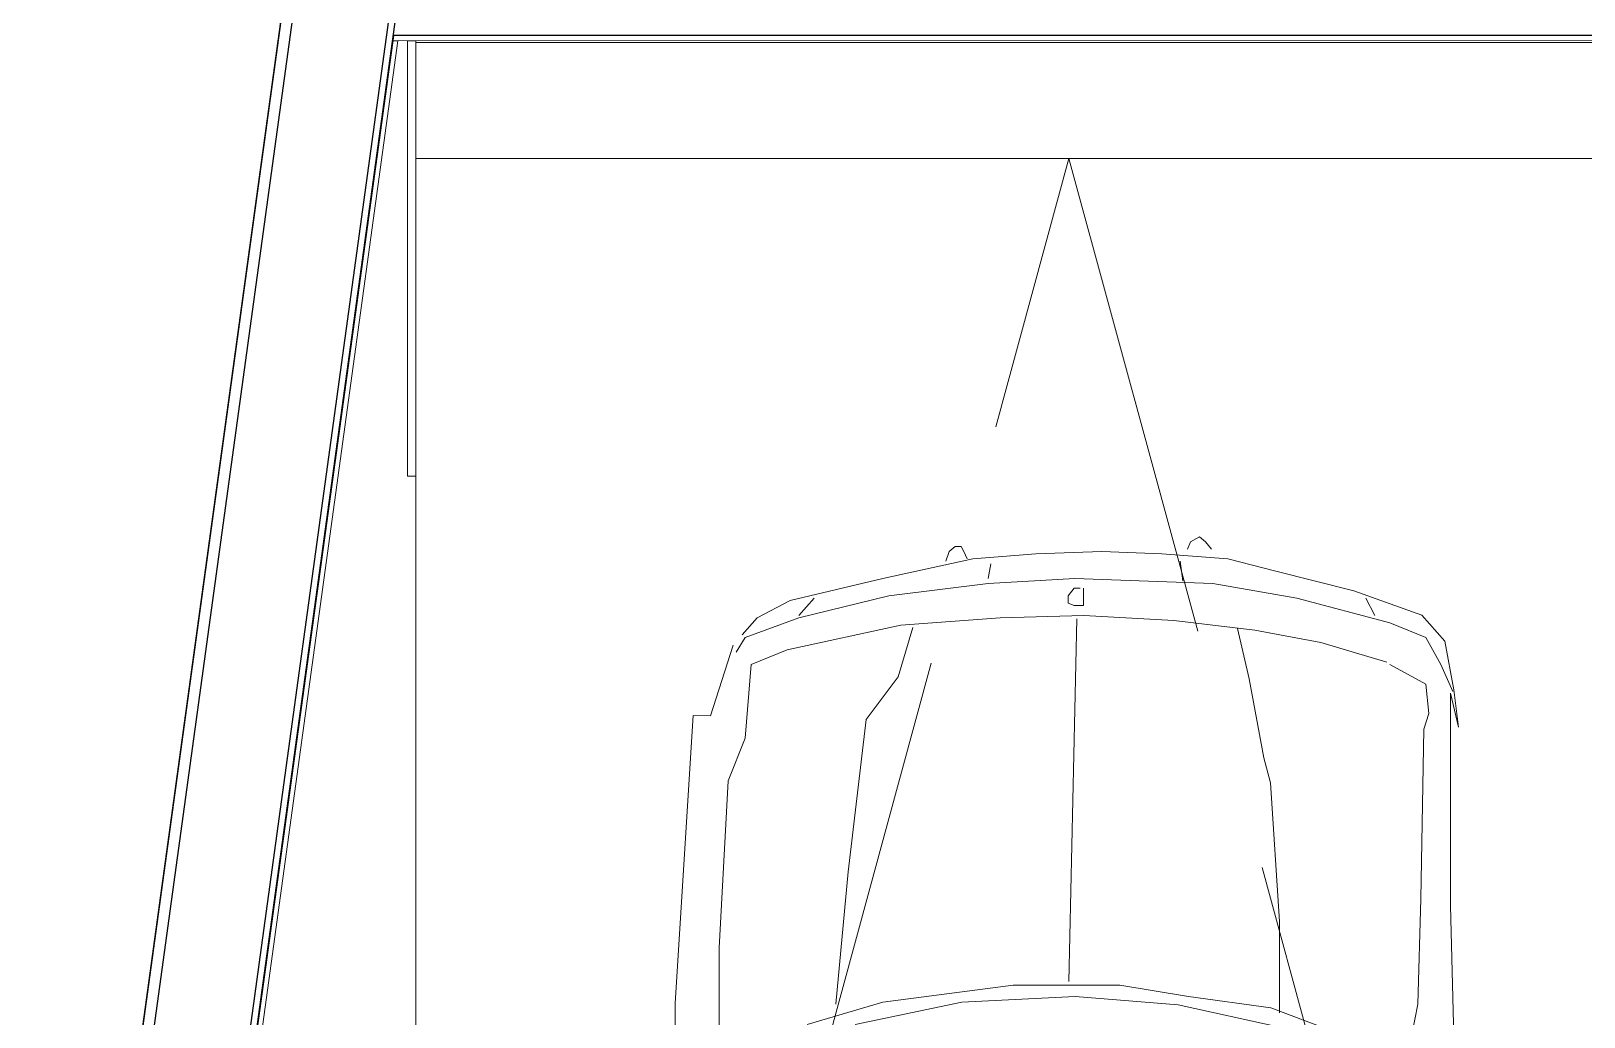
# Model space of a CAD drawing. Header units: metres. Extents: x 42 to 199, y -121 to 268.
# Drawn here: x 76.638 to 80.204, y -60.667 to -58.403 of the extents above; entities that cross this region are included whole.
import ezdxf

# ---------------------------------------------------------------- set-up
doc = ezdxf.new("R2010")
doc.units = ezdxf.units.M
doc.header["$LTSCALE"] = 0.3
doc.linetypes.add('( Hidden )', pattern=[0.375, 0.25, -0.125])
doc.layers.get('0').update_dxf_attribs({"color": 8})
for name, color, linetype in [('A-ELEVATION 5', 8, 'Continuous'), ('A-Site Boundary', 8, 'Continuous'), ('A-Wall-Full', 8, 'Continuous'), ('A-Wall-Plst', 8, 'Continuous')]:
    doc.layers.add(name, color=color, linetype=linetype)
doc.layers.add('A-Furniture', color=8, linetype='Continuous', lineweight=0)
doc.layers.add('DA HOUSE ARCH LAYOUT', color=8, linetype='Continuous', lineweight=9)

# ---------------------------------------------------------------- blocks, each defined once
blk = doc.blocks.new('zw$195B-flat-1-flat-1-flat-1-flat-1-flat-1-flat-1')
at = {"layer": 'A-Site Boundary', "color": 8, "ltscale": 0.6}
for points in [[(30.9785, 5.1523), (30.2862, -1.8121), (29.6282, -8.4313), (29.1107, -13.637), (28.9733, -15.0186), (28.765, -17.114), (28.5491, -19.2858), (28.4154, -20.6307), (28.2929, -21.8633), (28.0026, -24.7832), (27.6923, -27.9053), (27.517, -29.6682), (27.2042, -32.8151), (26.8782, -36.0943), (26.5516, -39.3802), (-7.0022, -34.7719)], [(30.7198, 5.178), (30.0275, -1.7864), (29.3695, -8.4055), (28.852, -13.6112), (28.7146, -14.9928), (28.5063, -17.0883), (28.2904, -19.2601), (28.1567, -20.6049), (28.0342, -21.8376), (27.7439, -24.7575), (27.4336, -27.8796), (27.2583, -29.6425), (26.9455, -32.7893), (26.6195, -36.0686), (26.3195, -39.0858), (-6.7217, -34.548), (-6.3673, -30.4861), (-5.6909, -22.7347), (-5.0415, -15.2918), (-4.322, -7.0464), (-3.7186, -0.1311), (-3.2226, 5.5538)]]:
    blk.add_lwpolyline(points, dxfattribs=at)
blk = doc.blocks.new('car')
at = {"layer": 'A-Furniture'}
for p, q in [((32.8889, 18.9442), (32.8751, 18.9329)), ((32.9094, 18.9329), (32.8889, 18.9442)), ((32.8236, 18.8938), (32.975, 18.9051)), ((32.8751, 18.9329), (32.8613, 18.9161)), ((32.9161, 18.9161), (32.9094, 18.9329)), ((32.975, 18.9051), (33.113, 18.9106)), ((33.113, 18.9106), (33.2645, 18.9051)), ((33.2645, 18.9051), (33.4092, 18.8938)), ((33.4297, 18.9106), (33.4226, 18.8938)), ((33.4364, 18.9219), (33.4297, 18.9106)), ((33.4502, 18.9219), (33.4364, 18.9219)), ((33.464, 18.9106), (33.4502, 18.9219)), ((33.4711, 18.8883), (33.464, 18.9106)), ((32.7132, 18.8657), (32.8236, 18.8938)), ((32.9336, 18.8883), (32.9269, 18.8431)), ((33.3678, 18.8825), (33.3745, 18.8486)), ((33.4092, 18.8938), (33.6159, 18.8486)), ((32.5341, 18.8205), (32.7132, 18.8657)), ((32.6651, 18.8037), (32.8579, 18.8373)), ((32.8579, 18.8373), (33.175, 18.8486)), ((33.175, 18.8486), (33.3745, 18.8373)), ((33.3745, 18.8373), (33.6021, 18.8092)), ((33.6159, 18.8486), (33.8292, 18.7979)), ((32.3782, 18.7646), (32.5341, 18.8205)), ((32.4517, 18.7472), (32.6651, 18.8037)), ((32.5069, 18.8037), (32.486, 18.764)), ((33.1556, 18.8263), (33.1556, 18.7982)), ((33.1556, 18.7982), (33.1556, 18.7869)), ((33.1765, 18.8263), (33.1627, 18.8263)), ((33.1903, 18.8092), (33.1765, 18.8263)), ((33.1903, 18.7924), (33.1903, 18.8092)), ((33.6021, 18.8092), (33.8087, 18.7585)), ((33.774, 18.8037), (33.8087, 18.764)), ((33.8292, 18.7979), (33.9049, 18.7585)), ((32.3256, 18.7047), (32.3782, 18.7646)), ((32.9474, 18.7527), (33.1541, 18.764)), ((33.1541, 18.764), (33.3469, 18.7585)), ((33.1556, 18.7869), (33.1765, 18.7869)), ((33.1765, 18.7869), (33.1903, 18.7924)), ((32.3689, 18.7133), (32.4517, 18.7472)), ((32.6102, 18.702), (32.7617, 18.7301)), ((32.7617, 18.7301), (32.9474, 18.7527)), ((32.8012, 18.7341), (32.7744, 18.6186)), ((33.1705, 18.756), (33.1888, 17.9232)), ((33.3469, 18.7585), (33.5744, 18.7414)), ((33.5468, 18.7359), (33.5812, 18.6232)), ((33.5744, 18.7414), (33.8359, 18.6852)), ((33.8087, 18.7585), (33.9325, 18.7133)), ((33.9049, 18.7585), (33.9392, 18.7191)), ((32.3047, 18.5929), (32.3256, 18.7047)), ((32.3346, 18.6513), (32.3689, 18.7133)), ((32.4584, 18.6568), (32.6102, 18.702)), ((33.9325, 18.7133), (33.953, 18.6794)), ((33.9598, 18.6959), (34.012, 18.5331)), ((33.8359, 18.6852), (33.9187, 18.6513)), ((32.307, 18.5893), (32.3346, 18.6513)), ((32.4517, 18.6513), (32.3689, 18.6061)), ((32.7744, 18.6186), (32.7408, 18.4372)), ((33.5812, 18.6232), (33.6546, 18.5253)), ((33.9187, 18.6513), (33.9325, 18.4821)), ((32.2943, 18.5074), (32.3047, 18.5929)), ((32.3126, 18.5857), (32.2943, 18.5074)), ((32.3126, 18.0967), (32.3126, 18.5857)), ((32.3689, 18.6061), (32.3622, 18.5386)), ((32.3622, 18.5386), (32.3734, 18.5027)), ((33.6546, 18.5253), (33.696, 18.1755)), ((34.012, 18.5331), (34.0515, 18.5341)), ((34.0515, 18.5341), (34.0933, 17.8737)), ((32.3734, 18.5027), (32.3805, 18.1135)), ((33.9325, 18.4821), (33.9713, 18.3841)), ((32.7408, 18.4372), (32.7255, 18.3796)), ((32.7255, 18.3796), (32.7053, 18.0607)), ((33.9713, 18.3841), (33.9922, 18.0005)), ((33.696, 18.1755), (33.7237, 17.871)), ((32.3021, 17.6935), (32.3126, 18.0967)), ((32.3805, 18.1135), (32.3872, 17.871)), ((32.7053, 18.0607), (32.7053, 17.8517)), ((33.9922, 18.0005), (33.9922, 17.7693)), ((33.072, 17.9147), (32.9142, 17.889)), ((33.3167, 17.9147), (33.072, 17.9147)), ((33.6162, 17.8759), (33.3167, 17.9147)), ((32.3872, 17.871), (32.4148, 17.7298)), ((32.9377, 17.8694), (32.7012, 17.8178)), ((32.9142, 17.889), (32.7247, 17.863)), ((33.1746, 17.889), (32.9377, 17.8694)), ((33.4349, 17.8759), (33.1746, 17.889)), ((33.6796, 17.8242), (33.4349, 17.8759)), ((33.79, 17.8242), (33.6162, 17.8759)), ((34.0933, 17.8737), (34.0933, 17.6849)), ((32.7247, 17.863), (32.5039, 17.779))]:
    blk.add_line(p, q, dxfattribs=at)
blk = doc.blocks.new('zw$AFE9')
at = {"color": 8, "linetype": '( Hidden )', "ltscale": 15, "transparency": 33554559}
blk.add_lwpolyline([(5.5, 0), (0, 1.5), (5.5, 3)], dxfattribs=at)
at = {"color": 8, "transparency": 33554559}
blk.add_lwpolyline([(5.5, 3), (5.5, 0), (0, 0), (0, 3)], close=True, dxfattribs=at)
at = {"layer": 'A-ELEVATION 5', "xscale": -1, "rotation": 89.99999999999979}
blk.add_blockref('car', (19.813, 34.6888), dxfattribs=at)
blk = doc.blocks.new('DA HOUSE ARCH LAYOUT')
at = {"layer": 'A-Furniture', "color": 8}
for points in [[(-15.9416, 2.215), (-19.6764, 2.215), (-19.6781, 2.2029), (-15.9416, 2.203)], [(-19.666, 2.2029), (-20.4801, -3.725), (-20.4922, -3.725), (-19.6781, 2.2029)], [(-19.625, 1.2029), (-19.625, 2.2029), (-19.644, 2.2029), (-19.644, 1.2029)], [(-15.9416, 2.203), (-19.625, 2.2029), (-19.625, 2.199), (-15.9376, 2.199)]]:
    blk.add_lwpolyline(points, close=True, dxfattribs=at)
at = {"layer": 'A-Wall-Full', "color": 8}
blk.add_lwpolyline([(-18.8758, 8.155), (-19.0978, 8.155), (-21.7535, -11.1817), (-21.536, -11.2148), (-18.8758, 8.155)], dxfattribs=at)
at = {"layer": 'A-Wall-Plst', "color": 8}
for points in [[(-15.1472, 2.215), (-15.2872, 2.215), (-15.2872, 2.795), (-15.9496, 2.795), (-15.9496, 2.215), (-19.6764, 2.215), (-20.4922, -3.725)], [(-21.7817, -11.2031), (-19.1203, 8.175), (-16.8706, 8.175), (-16.8706, 7.905), (-18.895, 7.905), (-19.4263, 4.0359), (-17.7504, 4.0362), (-17.7504, 3.8462), (-18.9497, 3.8462), (-18.9497, 3.5462)]]:
    blk.add_lwpolyline(points, dxfattribs=at)
at = {"layer": 'A-Furniture', "color": 8, "rotation": 270}
blk.add_blockref('zw$AFE9', (-19.625, 1.932), dxfattribs=at)
at = {"layer": 'A-Site Boundary', "color": 8, "rotation": 270}
blk.add_blockref('zw$195B-flat-1-flat-1-flat-1-flat-1-flat-1-flat-1', (16.3523, 6.275), dxfattribs=at)

msp = doc.modelspace()

# ---------------------------------------------------------------- block references
at = {"layer": 'DA HOUSE ARCH LAYOUT'}
msp.add_blockref('DA HOUSE ARCH LAYOUT', (97.1462, -60.628), dxfattribs=at)

doc.saveas('drawing.dxf')
